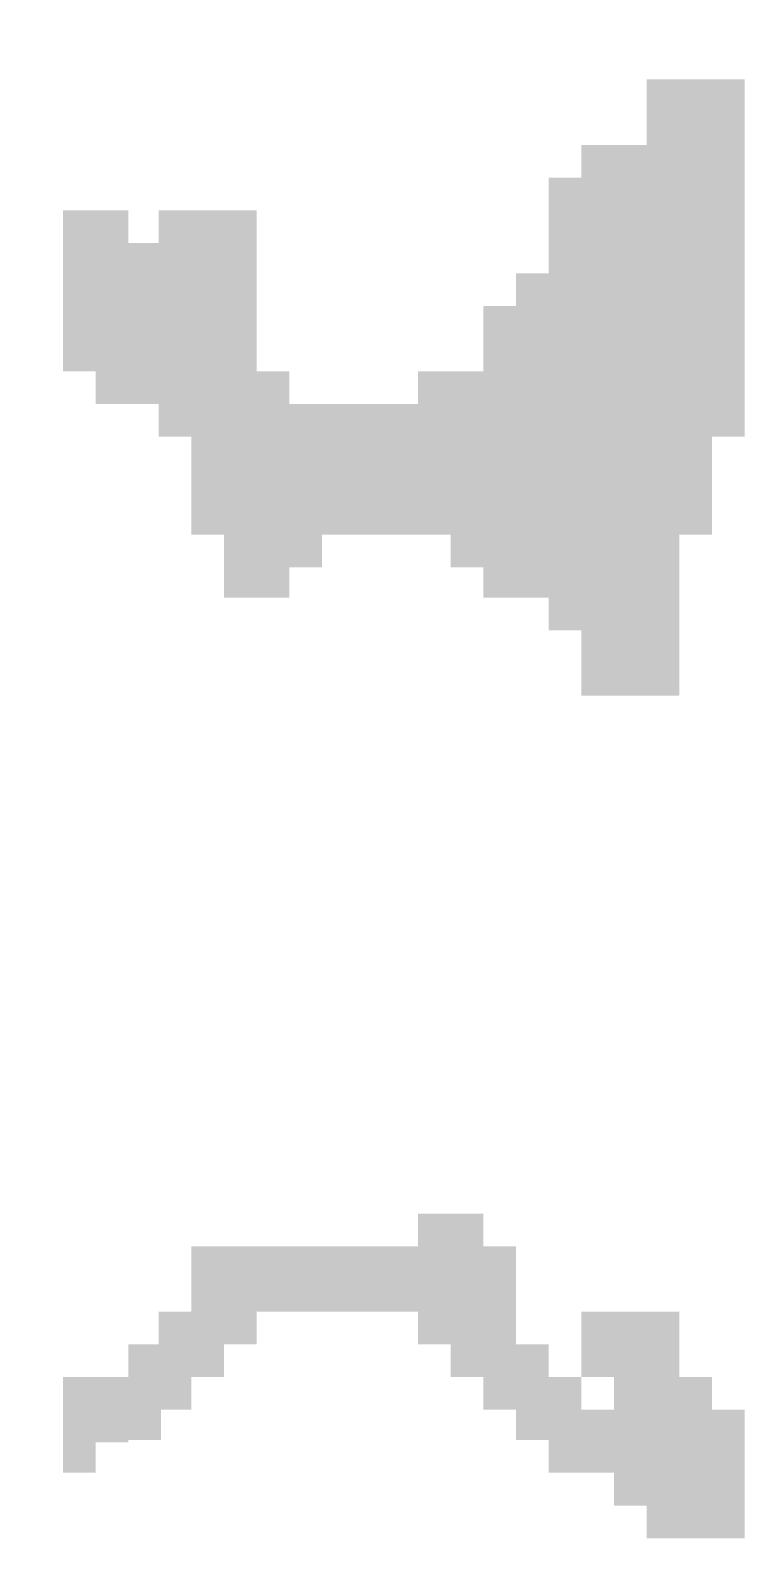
# Model space of a CAD drawing. Extents: x 0.132 to 0.438, y 0.889 to 1.542.
import ezdxf

# ---------------------------------------------------------------- set-up
doc = ezdxf.new("R2010")
doc.units = 0

msp = doc.modelspace()

# ---------------------------------------------------------------- linework, layer by layer
for points, const_width in [([(0.417, 1.521), (0.417, 1.368)], 0.042), ([(0.382, 1.493), (0.382, 1.257)], 0.028), ([(0.208, 1.465), (0.208, 1.368)], 0.042), ([(0.361, 1.479), (0.361, 1.285)], 0.014), ([(0.16, 1.465), (0.16, 1.396)], 0.028), ([(0.181, 1.451), (0.181, 1.382)], 0.014), ([(0.347, 1.438), (0.347, 1.299)], 0.014), ([(0.333, 1.424), (0.333, 1.299)], 0.014), ([(0.312, 1.396), (0.312, 1.326)], 0.028), ([(0.236, 1.396), (0.236, 1.299)], 0.014), ([(0.16, 1.389), (0.174, 1.389)], 0.014), ([(0.215, 1.368), (0.215, 1.326)], 0.028), ([(0.243, 1.354), (0.299, 1.354)], 0.056), ([(0.41, 1.368), (0.41, 1.326)], 0.028), ([(0.222, 1.326), (0.222, 1.299)], 0.014), ([(0.403, 1.326), (0.403, 1.257)], 0.014), ([(0.243, 1.319), (0.257, 1.319)], 0.014), ([(0.312, 1.319), (0.326, 1.319)], 0.014), ([(0.312, 1.035), (0.312, 0.979)], 0.028), ([(0.215, 1.021), (0.215, 0.979)], 0.028), ([(0.333, 1.021), (0.333, 0.951)], 0.014), ([(0.229, 1.007), (0.299, 1.007)], 0.028), ([(0.194, 0.993), (0.194, 0.951)], 0.014), ([(0.368, 0.979), (0.41, 0.979)], 0.028), ([(0.181, 0.979), (0.181, 0.938)], 0.014), ([(0.347, 0.979), (0.347, 0.938)], 0.014), ([(0.403, 0.965), (0.403, 0.91)], 0.042), ([(0.201, 0.972), (0.215, 0.972)], 0.014), ([(0.312, 0.972), (0.326, 0.972)], 0.014), ([(0.361, 0.965), (0.361, 0.924)], 0.014), ([(0.146, 0.951), (0.174, 0.951)], 0.028), ([(0.375, 0.951), (0.375, 0.924)], 0.014), ([(0.431, 0.951), (0.431, 0.896)], 0.014), ([(0.146, 0.931), (0.16, 0.931)], 0.014), ([(0.396, 0.903), (0.424, 0.903)], 0.014)]:
    msp.add_lwpolyline(points, dxfattribs=dict(const_width=const_width))

doc.saveas('drawing.dxf')
